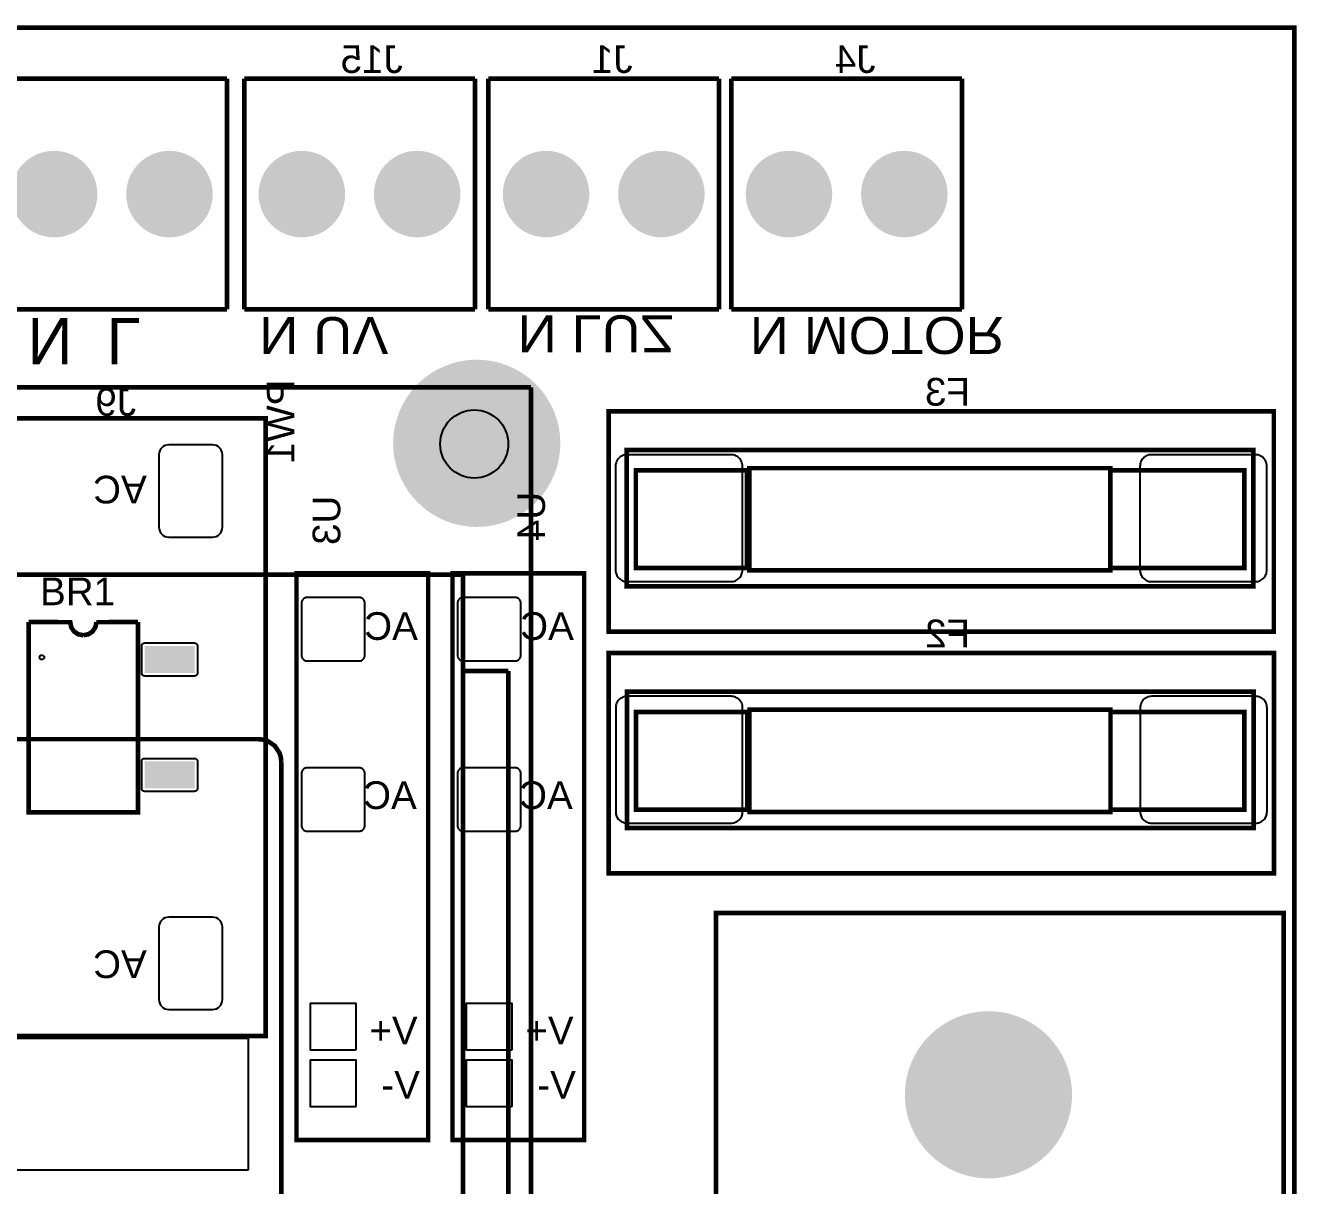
# Model space of a CAD drawing. Header units: inches. Extents: x -2.67 to 2.67, y -1.82 to 1.83.
# Drawn here: x 0.469 to 2.673, y -0.338 to 1.674 of the extents above; entities that cross this region are included whole.
import ezdxf

# ---------------------------------------------------------------- set-up
doc = ezdxf.new("R2010")
doc.units = ezdxf.units.IN
doc.layers.get('0').update_dxf_attribs({"linetype": 'CONTINUOUS'})

# ---------------------------------------------------------------- blocks, each defined once
blk = doc.blocks.new('RPAD')
blk.add_trace([(-0.5, -0.5), (-0.5, 0.5), (0.5, -0.5), (0.5, 0.5)])
blk = doc.blocks.new('EPAD')
at = {"const_width": 0.5}
blk.add_lwpolyline([(-0.25, 0, 1), (0.25, 0, 1)], format="xyb", close=True, dxfattribs=at)

msp = doc.modelspace()

# ---------------------------------------------------------------- linework, layer by layer
at = {"const_width": 0.008}
for points in [[(-2.669461, -1.806504), (2.669461, -1.806504), (2.669461, 1.669874), (-2.669461, 1.669874), (-2.669461, -1.806504)], [(-2.669461, -1.806504), (2.669461, -1.806504), (2.669461, 1.669874), (-2.669461, 1.669874), (-2.669461, -1.806504)], [(-2.669461, -1.806504), (2.669461, -1.806504), (2.669461, 1.669874), (-2.669461, 1.669874), (-2.669461, -1.806504)], [(0.81898, 1.5815), (0.41898, 1.5815)], [(0.81898, 1.5815), (0.41898, 1.5815)], [(0.81898, 1.5815), (0.41898, 1.5815)], [(0.81898, 1.5815), (0.81898, 1.1815)], [(0.81898, 1.5815), (0.81898, 1.1815)], [(0.81898, 1.5815), (0.81898, 1.1815)], [(0.848586, 1.5815), (0.848586, 1.1815)], [(1.248586, 1.5815), (0.848586, 1.5815)], [(0.848586, 1.5815), (0.848586, 1.1815)], [(1.248586, 1.5815), (0.848586, 1.5815)], [(0.848586, 1.5815), (0.848586, 1.1815)], [(1.248586, 1.5815), (0.848586, 1.5815)], [(1.248586, 1.5815), (1.248586, 1.1815)], [(1.248586, 1.5815), (1.248586, 1.1815)], [(1.248586, 1.5815), (1.248586, 1.1815)], [(1.271996, 1.5815), (1.271996, 1.1815)], [(1.671996, 1.5815), (1.271996, 1.5815)], [(1.271996, 1.5815), (1.271996, 1.1815)], [(1.671996, 1.5815), (1.271996, 1.5815)], [(1.271996, 1.5815), (1.271996, 1.1815)], [(1.671996, 1.5815), (1.271996, 1.5815)], [(1.671996, 1.5815), (1.671996, 1.1815)], [(1.671996, 1.5815), (1.671996, 1.1815)], [(1.671996, 1.5815), (1.671996, 1.1815)], [(1.693256, 1.5815), (1.693256, 1.1815)], [(2.093256, 1.5815), (1.693256, 1.5815)], [(1.693256, 1.5815), (1.693256, 1.1815)], [(2.093256, 1.5815), (1.693256, 1.5815)], [(1.693256, 1.5815), (1.693256, 1.1815)], [(2.093256, 1.5815), (1.693256, 1.5815)], [(2.093256, 1.5815), (2.093256, 1.1815)], [(2.093256, 1.5815), (2.093256, 1.1815)], [(2.093256, 1.5815), (2.093256, 1.1815)], [(0.81898, 1.1815), (0.41898, 1.1815)], [(0.81898, 1.1815), (0.41898, 1.1815)], [(0.81898, 1.1815), (0.41898, 1.1815)], [(1.248586, 1.1815), (0.848586, 1.1815)], [(1.248586, 1.1815), (0.848586, 1.1815)], [(1.248586, 1.1815), (0.848586, 1.1815)], [(1.671996, 1.1815), (1.271996, 1.1815)], [(1.671996, 1.1815), (1.271996, 1.1815)], [(1.671996, 1.1815), (1.271996, 1.1815)], [(2.093256, 1.1815), (1.693256, 1.1815)], [(2.093256, 1.1815), (1.693256, 1.1815)], [(2.093256, 1.1815), (1.693256, 1.1815)], [(1.345965, 1.046638), (-2.315453, 1.046638)], [(1.345965, 1.046638), (-2.315453, 1.046638)], [(1.345965, 1.046638), (-2.315453, 1.046638)], [(1.345965, -1.709268), (1.345965, 1.046638)], [(1.345965, -1.709268), (1.345965, 1.046638)], [(1.345965, -1.709268), (1.345965, 1.046638)], [(-1.177335, -0.078157), (0.885657, -0.078157), (0.885657, 0.992709), (-1.177335, 0.992709), (-1.177335, -0.078157)], [(-1.177335, -0.078157), (0.885657, -0.078157), (0.885657, 0.992709), (-1.177335, 0.992709), (-1.177335, -0.078157)], [(-1.177335, -0.078157), (0.885657, -0.078157), (0.885657, 0.992709), (-1.177335, 0.992709), (-1.177335, -0.078157)], [(1.480452, 0.622835), (2.633996, 0.622835), (2.633996, 1.004724), (1.480452, 1.004724), (1.480452, 0.622835)], [(1.480452, 0.622835), (2.633996, 0.622835), (2.633996, 1.004724), (1.480452, 1.004724), (1.480452, 0.622835)], [(1.480452, 0.622835), (2.633996, 0.622835), (2.633996, 1.004724), (1.480452, 1.004724), (1.480452, 0.622835)], [(1.511948, 0.701575), (2.598563, 0.701575), (2.598563, 0.937795), (1.511948, 0.937795), (1.511948, 0.701575)], [(1.511948, 0.701575), (2.598563, 0.701575), (2.598563, 0.937795), (1.511948, 0.937795), (1.511948, 0.701575)], [(1.511948, 0.701575), (2.598563, 0.701575), (2.598563, 0.937795), (1.511948, 0.937795), (1.511948, 0.701575)], [(1.527696, 0.733071), (1.72061, 0.733071), (1.72061, 0.902362), (1.527696, 0.902362), (1.527696, 0.733071)], [(1.527696, 0.733071), (1.72061, 0.733071), (1.72061, 0.902362), (1.527696, 0.902362), (1.527696, 0.733071)], [(1.527696, 0.733071), (1.72061, 0.733071), (1.72061, 0.902362), (1.527696, 0.902362), (1.527696, 0.733071)], [(1.724547, 0.729134), (2.350531, 0.729134), (2.350531, 0.906299), (1.724547, 0.906299), (1.724547, 0.729134)], [(1.724547, 0.729134), (2.350531, 0.729134), (2.350531, 0.906299), (1.724547, 0.906299), (1.724547, 0.729134)], [(1.724547, 0.729134), (2.350531, 0.729134), (2.350531, 0.906299), (1.724547, 0.906299), (1.724547, 0.729134)], [(2.350531, 0.733071), (2.582815, 0.733071), (2.582815, 0.902362), (2.350531, 0.902362), (2.350531, 0.733071)], [(2.350531, 0.733071), (2.582815, 0.733071), (2.582815, 0.902362), (2.350531, 0.902362), (2.350531, 0.733071)], [(2.350531, 0.733071), (2.582815, 0.733071), (2.582815, 0.902362), (2.350531, 0.902362), (2.350531, 0.733071)], [(0.939295, -0.258732), (1.167641, -0.258732), (1.167641, 0.723835), (0.939295, 0.723835), (0.939295, -0.258732)], [(0.939295, -0.258732), (1.167641, -0.258732), (1.167641, 0.723835), (0.939295, 0.723835), (0.939295, -0.258732)], [(0.939295, -0.258732), (1.167641, -0.258732), (1.167641, 0.723835), (0.939295, 0.723835), (0.939295, -0.258732)], [(1.209799, -0.258732), (1.438145, -0.258732), (1.438145, 0.723835), (1.209799, 0.723835), (1.209799, -0.258732)], [(1.209799, -0.258732), (1.438145, -0.258732), (1.438145, 0.723835), (1.209799, 0.723835), (1.209799, -0.258732)], [(1.209799, -0.258732), (1.438145, -0.258732), (1.438145, 0.723835), (1.209799, 0.723835), (1.209799, -0.258732)], [(-2.197343, 0.721835), (1.227854, 0.721835)], [(-2.197343, 0.721835), (1.227854, 0.721835)], [(-2.197343, 0.721835), (1.227854, 0.721835)], [(1.227854, 0.721835), (1.227854, -1.384465)], [(1.227854, 0.721835), (1.227854, -1.384465)], [(1.227854, 0.721835), (1.227854, -1.384465)], [(0.474618, 0.639559), (0.54698, 0.639244), (0.548726, 0.630335), (0.553524, 0.62315), (0.560709, 0.618353), (0.569618, 0.616606)], [(0.664618, 0.639559), (0.664618, 0.309559), (0.474618, 0.309559), (0.474618, 0.639559)], [(0.474618, 0.639559), (0.54698, 0.639244), (0.548726, 0.630335), (0.553524, 0.62315), (0.560709, 0.618353), (0.569618, 0.616606)], [(0.664618, 0.639559), (0.664618, 0.309559), (0.474618, 0.309559), (0.474618, 0.639559)], [(0.474618, 0.639559), (0.54698, 0.639244), (0.548726, 0.630335), (0.553524, 0.62315), (0.560709, 0.618353), (0.569618, 0.616606)], [(0.664618, 0.639559), (0.664618, 0.309559), (0.474618, 0.309559), (0.474618, 0.639559)], [(0.592256, 0.639244), (0.590509, 0.630335), (0.585712, 0.62315), (0.578527, 0.618353), (0.569618, 0.616606)], [(0.592256, 0.639244), (0.590509, 0.630335), (0.585712, 0.62315), (0.578527, 0.618353), (0.569618, 0.616606)], [(0.592256, 0.639244), (0.590509, 0.630335), (0.585712, 0.62315), (0.578527, 0.618353), (0.569618, 0.616606)], [(0.592256, 0.639244), (0.664618, 0.639559)], [(0.592256, 0.639244), (0.664618, 0.639559)], [(0.592256, 0.639244), (0.664618, 0.639559)], [(1.480728, 0.203913), (2.634271, 0.203913), (2.634271, 0.585803), (1.480728, 0.585803), (1.480728, 0.203913)], [(1.480728, 0.203913), (2.634271, 0.203913), (2.634271, 0.585803), (1.480728, 0.585803), (1.480728, 0.203913)], [(1.480728, 0.203913), (2.634271, 0.203913), (2.634271, 0.585803), (1.480728, 0.585803), (1.480728, 0.203913)], [(1.306594, 0.554512), (1.227854, 0.554512)], [(1.306594, 0.554512), (1.227854, 0.554512)], [(1.306594, 0.554512), (1.227854, 0.554512)], [(1.306594, -1.217142), (1.306594, 0.554512)], [(1.306594, -1.217142), (1.306594, 0.554512)], [(1.306594, -1.217142), (1.306594, 0.554512)], [(1.512224, 0.282654), (2.598838, 0.282654), (2.598838, 0.518874), (1.512224, 0.518874), (1.512224, 0.282654)], [(1.512224, 0.282654), (2.598838, 0.282654), (2.598838, 0.518874), (1.512224, 0.518874), (1.512224, 0.282654)], [(1.512224, 0.282654), (2.598838, 0.282654), (2.598838, 0.518874), (1.512224, 0.518874), (1.512224, 0.282654)], [(1.527972, 0.31415), (1.720885, 0.31415), (1.720885, 0.483441), (1.527972, 0.483441), (1.527972, 0.31415)], [(1.527972, 0.31415), (1.720885, 0.31415), (1.720885, 0.483441), (1.527972, 0.483441), (1.527972, 0.31415)], [(1.527972, 0.31415), (1.720885, 0.31415), (1.720885, 0.483441), (1.527972, 0.483441), (1.527972, 0.31415)], [(1.724822, 0.310213), (2.350807, 0.310213), (2.350807, 0.487378), (1.724822, 0.487378), (1.724822, 0.310213)], [(1.724822, 0.310213), (2.350807, 0.310213), (2.350807, 0.487378), (1.724822, 0.487378), (1.724822, 0.310213)], [(1.724822, 0.310213), (2.350807, 0.310213), (2.350807, 0.487378), (1.724822, 0.487378), (1.724822, 0.310213)], [(2.350807, 0.31415), (2.58309, 0.31415), (2.58309, 0.483441), (2.350807, 0.483441), (2.350807, 0.31415)], [(2.350807, 0.31415), (2.58309, 0.31415), (2.58309, 0.483441), (2.350807, 0.483441), (2.350807, 0.31415)], [(2.350807, 0.31415), (2.58309, 0.31415), (2.58309, 0.483441), (2.350807, 0.483441), (2.350807, 0.31415)], [(0.912894, 0.397031), (0.91211, 0.405081), (0.909856, 0.412526), (0.901513, 0.425021), (0.889018, 0.433364), (0.881574, 0.435618), (0.873524, 0.436402), (-1.843012, 0.436402)], [(0.912894, 0.397031), (0.91211, 0.405081), (0.909856, 0.412526), (0.901513, 0.425021), (0.889018, 0.433364), (0.881574, 0.435618), (0.873524, 0.436402), (-1.843012, 0.436402)], [(0.912894, 0.397031), (0.91211, 0.405081), (0.909856, 0.412526), (0.901513, 0.425021), (0.889018, 0.433364), (0.881574, 0.435618), (0.873524, 0.436402), (-1.843012, 0.436402)], [(0.912894, -1.059661), (0.912894, 0.397031)], [(0.912894, -1.059661), (0.912894, 0.397031)], [(0.912894, -1.059661), (0.912894, 0.397031)], [(1.666767, -1.479339), (2.651019, -1.479339), (2.651019, 0.134835), (1.666767, 0.134835), (1.666767, -1.479339)], [(1.666767, -1.479339), (2.651019, -1.479339), (2.651019, 0.134835), (1.666767, 0.134835), (1.666767, -1.479339)], [(1.666767, -1.479339), (2.651019, -1.479339), (2.651019, 0.134835), (1.666767, 0.134835), (1.666767, -1.479339)]]:
    msp.add_lwpolyline(points, dxfattribs=at)
for points in [[(0.717736, 0.786724), (0.793736, 0.786724), (0.797212, 0.787063), (0.800426, 0.788036), (0.803317, 0.789582), (0.805822, 0.791639), (0.807879, 0.794143), (0.809425, 0.797034), (0.810398, 0.800248), (0.810736, 0.803724), (0.810736, 0.929724), (0.810398, 0.9332), (0.809425, 0.936415), (0.807879, 0.939306), (0.805822, 0.94181), (0.803317, 0.943867), (0.800426, 0.945413), (0.797212, 0.946386), (0.793736, 0.946724), (0.717736, 0.946724), (0.71426, 0.946386), (0.711046, 0.945413), (0.708155, 0.943867), (0.70565, 0.94181), (0.703594, 0.939306), (0.702048, 0.936415), (0.701074, 0.9332), (0.700736, 0.929724), (0.700736, 0.803724), (0.701074, 0.800248), (0.702048, 0.797034), (0.703594, 0.794143), (0.70565, 0.791639), (0.708155, 0.789582), (0.711046, 0.788036), (0.71426, 0.787063), (0.717736, 0.786724)], [(1.6925, 0.929685), (1.5125, 0.929685), (1.510421, 0.929584), (1.50841, 0.929287), (1.506476, 0.928804), (1.504628, 0.928142), (1.502876, 0.927312), (1.501228, 0.926323), (1.499693, 0.925184), (1.498281, 0.923904), (1.497, 0.922492), (1.495861, 0.920957), (1.494872, 0.919309), (1.494043, 0.917556), (1.493381, 0.915708), (1.492898, 0.913774), (1.492601, 0.911764), (1.4925, 0.909685), (1.4925, 0.729685), (1.492601, 0.727606), (1.492898, 0.725596), (1.493381, 0.723662), (1.494043, 0.721814), (1.494872, 0.720061), (1.495861, 0.718413), (1.497, 0.716878), (1.498281, 0.715466), (1.499693, 0.714186), (1.501228, 0.713047), (1.502876, 0.712058), (1.504628, 0.711228), (1.506476, 0.710567), (1.50841, 0.710083), (1.510421, 0.709786), (1.5125, 0.709685), (1.6925, 0.709685), (1.694578, 0.709786), (1.696589, 0.710083), (1.698523, 0.710567), (1.700371, 0.711228), (1.702123, 0.712058), (1.703772, 0.713047), (1.705306, 0.714186), (1.706719, 0.715466), (1.707999, 0.716878), (1.709138, 0.718413), (1.710127, 0.720061), (1.710957, 0.721814), (1.711618, 0.723662), (1.712102, 0.725596), (1.712398, 0.727606), (1.7125, 0.729685), (1.7125, 0.909685), (1.712398, 0.911764), (1.712102, 0.913774), (1.711618, 0.915708), (1.710957, 0.917556), (1.710127, 0.919309), (1.709138, 0.920957), (1.707999, 0.922492), (1.706719, 0.923904), (1.705306, 0.925184), (1.703772, 0.926323), (1.702123, 0.927312), (1.700371, 0.928142), (1.698523, 0.928804), (1.696589, 0.929287), (1.694578, 0.929584), (1.6925, 0.929685)], [(2.601948, 0.929685), (2.421948, 0.929685), (2.41987, 0.929584), (2.417859, 0.929287), (2.415925, 0.928804), (2.414077, 0.928142), (2.412325, 0.927312), (2.410676, 0.926323), (2.409142, 0.925184), (2.40773, 0.923904), (2.406449, 0.922492), (2.40531, 0.920957), (2.404321, 0.919309), (2.403491, 0.917556), (2.40283, 0.915708), (2.402346, 0.913774), (2.40205, 0.911764), (2.401948, 0.909685), (2.401948, 0.729685), (2.40205, 0.727606), (2.402346, 0.725596), (2.40283, 0.723662), (2.403491, 0.721814), (2.404321, 0.720061), (2.40531, 0.718413), (2.406449, 0.716878), (2.40773, 0.715466), (2.409142, 0.714186), (2.410676, 0.713047), (2.412325, 0.712058), (2.414077, 0.711228), (2.415925, 0.710567), (2.417859, 0.710083), (2.41987, 0.709786), (2.421948, 0.709685), (2.601948, 0.709685), (2.604027, 0.709786), (2.606038, 0.710083), (2.607972, 0.710567), (2.60982, 0.711228), (2.611572, 0.712058), (2.61322, 0.713047), (2.614755, 0.714186), (2.616167, 0.715466), (2.617448, 0.716878), (2.618587, 0.718413), (2.619576, 0.720061), (2.620406, 0.721814), (2.621067, 0.723662), (2.62155, 0.725596), (2.621847, 0.727606), (2.621948, 0.729685), (2.621948, 0.909685), (2.621847, 0.911764), (2.62155, 0.913774), (2.621067, 0.915708), (2.620406, 0.917556), (2.619576, 0.919309), (2.618587, 0.920957), (2.617448, 0.922492), (2.616167, 0.923904), (2.614755, 0.925184), (2.61322, 0.926323), (2.611572, 0.927312), (2.60982, 0.928142), (2.607972, 0.928804), (2.606038, 0.929287), (2.604027, 0.929584), (2.601948, 0.929685)], [(1.057901, 0.582094), (1.057901, 0.672094), (1.057851, 0.673134), (1.057702, 0.674139), (1.05746, 0.675106), (1.05713, 0.67603), (1.056715, 0.676906), (1.05622, 0.67773), (1.055651, 0.678498), (1.055011, 0.679204), (1.054304, 0.679844), (1.053537, 0.680413), (1.052713, 0.680908), (1.051837, 0.681323), (1.050913, 0.681654), (1.049946, 0.681896), (1.048941, 0.682044), (1.047901, 0.682094), (0.957901, 0.682094), (0.956862, 0.682044), (0.955857, 0.681896), (0.95489, 0.681654), (0.953966, 0.681323), (0.953089, 0.680908), (0.952265, 0.680413), (0.951498, 0.679844), (0.950792, 0.679204), (0.950152, 0.678498), (0.949582, 0.67773), (0.949087, 0.676906), (0.948673, 0.67603), (0.948342, 0.675106), (0.9481, 0.674139), (0.947952, 0.673134), (0.947901, 0.672094), (0.947901, 0.582094), (0.947952, 0.581055), (0.9481, 0.58005), (0.948342, 0.579083), (0.948673, 0.578159), (0.949087, 0.577283), (0.949582, 0.576459), (0.950152, 0.575691), (0.950792, 0.574985), (0.951498, 0.574345), (0.952265, 0.573776), (0.953089, 0.573281), (0.953966, 0.572866), (0.95489, 0.572535), (0.955857, 0.572293), (0.956862, 0.572145), (0.957901, 0.572094), (1.047901, 0.572094), (1.048941, 0.572145), (1.049946, 0.572293), (1.050913, 0.572535), (1.051837, 0.572866), (1.052713, 0.573281), (1.053537, 0.573776), (1.054304, 0.574345), (1.055011, 0.574985), (1.055651, 0.575691), (1.05622, 0.576459), (1.056715, 0.577283), (1.05713, 0.578159), (1.05746, 0.579083), (1.057702, 0.58005), (1.057851, 0.581055), (1.057901, 0.582094)], [(1.328405, 0.582094), (1.328405, 0.672094), (1.328355, 0.673134), (1.328206, 0.674139), (1.327964, 0.675106), (1.327633, 0.67603), (1.327219, 0.676906), (1.326724, 0.67773), (1.326155, 0.678498), (1.325515, 0.679204), (1.324808, 0.679844), (1.324041, 0.680413), (1.323217, 0.680908), (1.322341, 0.681323), (1.321417, 0.681654), (1.32045, 0.681896), (1.319444, 0.682044), (1.318405, 0.682094), (1.228405, 0.682094), (1.227366, 0.682044), (1.226361, 0.681896), (1.225394, 0.681654), (1.22447, 0.681323), (1.223593, 0.680908), (1.222769, 0.680413), (1.222002, 0.679844), (1.221296, 0.679204), (1.220656, 0.678498), (1.220086, 0.67773), (1.219591, 0.676906), (1.219177, 0.67603), (1.218846, 0.675106), (1.218604, 0.674139), (1.218456, 0.673134), (1.218405, 0.672094), (1.218405, 0.582094), (1.218456, 0.581055), (1.218604, 0.58005), (1.218846, 0.579083), (1.219177, 0.578159), (1.219591, 0.577283), (1.220086, 0.576459), (1.220656, 0.575691), (1.221296, 0.574985), (1.222002, 0.574345), (1.222769, 0.573776), (1.223593, 0.573281), (1.22447, 0.572866), (1.225394, 0.572535), (1.226361, 0.572293), (1.227366, 0.572145), (1.228405, 0.572094), (1.318405, 0.572094), (1.319444, 0.572145), (1.32045, 0.572293), (1.321417, 0.572535), (1.322341, 0.572866), (1.323217, 0.573281), (1.324041, 0.573776), (1.324808, 0.574345), (1.325515, 0.574985), (1.326155, 0.575691), (1.326724, 0.576459), (1.327219, 0.577283), (1.327633, 0.578159), (1.327964, 0.579083), (1.328206, 0.58005), (1.328355, 0.581055), (1.328405, 0.582094)], [(0.767531, 0.598181), (0.767531, 0.550937), (0.767431, 0.549915), (0.767145, 0.548969), (0.766691, 0.548119), (0.766086, 0.547382), (0.765349, 0.546778), (0.764499, 0.546323), (0.763554, 0.546037), (0.762531, 0.545937), (0.675917, 0.545937), (0.674894, 0.546037), (0.673949, 0.546323), (0.673099, 0.546778), (0.672362, 0.547382), (0.671757, 0.548119), (0.671303, 0.548969), (0.671017, 0.549915), (0.670917, 0.550937), (0.670917, 0.598181), (0.671017, 0.599204), (0.671303, 0.600149), (0.671757, 0.600999), (0.672362, 0.601736), (0.673099, 0.602341), (0.673949, 0.602795), (0.674894, 0.603081), (0.675917, 0.603181), (0.762531, 0.603181), (0.763554, 0.603081), (0.764499, 0.602795), (0.765349, 0.602341), (0.766086, 0.601736), (0.766691, 0.600999), (0.767145, 0.600149), (0.767431, 0.599204), (0.767531, 0.598181)], [(1.692775, 0.510764), (1.512775, 0.510764), (1.510696, 0.510663), (1.508686, 0.510366), (1.506752, 0.509882), (1.504904, 0.509221), (1.503152, 0.508391), (1.501503, 0.507402), (1.499969, 0.506263), (1.498556, 0.504983), (1.497276, 0.50357), (1.496137, 0.502036), (1.495148, 0.500387), (1.494318, 0.498635), (1.493657, 0.496787), (1.493173, 0.494853), (1.492876, 0.492843), (1.492775, 0.490764), (1.492775, 0.310764), (1.492876, 0.308685), (1.493173, 0.306674), (1.493657, 0.304741), (1.494318, 0.302893), (1.495148, 0.30114), (1.496137, 0.299492), (1.497276, 0.297957), (1.498556, 0.296545), (1.499969, 0.295265), (1.501503, 0.294126), (1.503152, 0.293137), (1.504904, 0.292307), (1.506752, 0.291645), (1.508686, 0.291162), (1.510696, 0.290865), (1.512775, 0.290764), (1.692775, 0.290764), (1.694854, 0.290865), (1.696865, 0.291162), (1.698798, 0.291645), (1.700646, 0.292307), (1.702399, 0.293137), (1.704047, 0.294126), (1.705582, 0.295265), (1.706994, 0.296545), (1.708274, 0.297957), (1.709413, 0.299492), (1.710402, 0.30114), (1.711232, 0.302893), (1.711894, 0.304741), (1.712377, 0.306674), (1.712674, 0.308685), (1.712775, 0.310764), (1.712775, 0.490764), (1.712674, 0.492843), (1.712377, 0.494853), (1.711894, 0.496787), (1.711232, 0.498635), (1.710402, 0.500387), (1.709413, 0.502036), (1.708274, 0.50357), (1.706994, 0.504983), (1.705582, 0.506263), (1.704047, 0.507402), (1.702399, 0.508391), (1.700646, 0.509221), (1.698798, 0.509882), (1.696865, 0.510366), (1.694854, 0.510663), (1.692775, 0.510764)], [(2.602224, 0.510764), (2.422224, 0.510764), (2.420145, 0.510663), (2.418135, 0.510366), (2.416201, 0.509882), (2.414353, 0.509221), (2.4126, 0.508391), (2.410952, 0.507402), (2.409417, 0.506263), (2.408005, 0.504983), (2.406725, 0.50357), (2.405586, 0.502036), (2.404597, 0.500387), (2.403767, 0.498635), (2.403106, 0.496787), (2.402622, 0.494853), (2.402325, 0.492843), (2.402224, 0.490764), (2.402224, 0.310764), (2.402325, 0.308685), (2.402622, 0.306674), (2.403106, 0.304741), (2.403767, 0.302893), (2.404597, 0.30114), (2.405586, 0.299492), (2.406725, 0.297957), (2.408005, 0.296545), (2.409417, 0.295265), (2.410952, 0.294126), (2.4126, 0.293137), (2.414353, 0.292307), (2.416201, 0.291645), (2.418135, 0.291162), (2.420145, 0.290865), (2.422224, 0.290764), (2.602224, 0.290764), (2.604303, 0.290865), (2.606313, 0.291162), (2.608247, 0.291645), (2.610095, 0.292307), (2.611848, 0.293137), (2.613496, 0.294126), (2.615031, 0.295265), (2.616443, 0.296545), (2.617723, 0.297957), (2.618862, 0.299492), (2.619851, 0.30114), (2.620681, 0.302893), (2.621343, 0.304741), (2.621826, 0.306674), (2.622123, 0.308685), (2.622224, 0.310764), (2.622224, 0.490764), (2.622123, 0.492843), (2.621826, 0.494853), (2.621343, 0.496787), (2.620681, 0.498635), (2.619851, 0.500387), (2.618862, 0.502036), (2.617723, 0.50357), (2.616443, 0.504983), (2.615031, 0.506263), (2.613496, 0.507402), (2.611848, 0.508391), (2.610095, 0.509221), (2.608247, 0.509882), (2.606313, 0.510366), (2.604303, 0.510663), (2.602224, 0.510764)], [(0.767531, 0.398181), (0.767531, 0.350937), (0.767431, 0.349915), (0.767145, 0.348969), (0.766691, 0.348119), (0.766086, 0.347382), (0.765349, 0.346778), (0.764499, 0.346323), (0.763554, 0.346037), (0.762531, 0.345937), (0.675917, 0.345937), (0.674894, 0.346037), (0.673949, 0.346323), (0.673099, 0.346778), (0.672362, 0.347382), (0.671757, 0.348119), (0.671303, 0.348969), (0.671017, 0.349915), (0.670917, 0.350937), (0.670917, 0.398181), (0.671017, 0.399204), (0.671303, 0.400149), (0.671757, 0.400999), (0.672362, 0.401736), (0.673099, 0.402341), (0.673949, 0.402795), (0.674894, 0.403081), (0.675917, 0.403181), (0.762531, 0.403181), (0.763554, 0.403081), (0.764499, 0.402795), (0.765349, 0.402341), (0.766086, 0.401736), (0.766691, 0.400999), (0.767145, 0.400149), (0.767431, 0.399204), (0.767531, 0.398181)], [(1.057901, 0.286819), (1.057901, 0.376819), (1.057851, 0.377858), (1.057702, 0.378863), (1.05746, 0.37983), (1.05713, 0.380754), (1.056715, 0.381631), (1.05622, 0.382455), (1.055651, 0.383222), (1.055011, 0.383928), (1.054304, 0.384569), (1.053537, 0.385138), (1.052713, 0.385632), (1.051837, 0.386047), (1.050913, 0.386378), (1.049946, 0.38662), (1.048941, 0.386769), (1.047901, 0.386819), (0.957901, 0.386819), (0.956862, 0.386769), (0.955857, 0.38662), (0.95489, 0.386378), (0.953966, 0.386047), (0.953089, 0.385632), (0.952265, 0.385138), (0.951498, 0.384569), (0.950792, 0.383928), (0.950152, 0.383222), (0.949582, 0.382455), (0.949087, 0.381631), (0.948673, 0.380754), (0.948342, 0.37983), (0.9481, 0.378863), (0.947952, 0.377858), (0.947901, 0.376819), (0.947901, 0.286819), (0.947952, 0.28578), (0.9481, 0.284774), (0.948342, 0.283807), (0.948673, 0.282883), (0.949087, 0.282007), (0.949582, 0.281183), (0.950152, 0.280415), (0.950792, 0.279709), (0.951498, 0.279069), (0.952265, 0.2785), (0.953089, 0.278006), (0.953966, 0.277591), (0.95489, 0.27726), (0.955857, 0.277018), (0.956862, 0.276869), (0.957901, 0.276819), (1.047901, 0.276819), (1.048941, 0.276869), (1.049946, 0.277018), (1.050913, 0.27726), (1.051837, 0.277591), (1.052713, 0.278006), (1.053537, 0.2785), (1.054304, 0.279069), (1.055011, 0.279709), (1.055651, 0.280415), (1.05622, 0.281183), (1.056715, 0.282007), (1.05713, 0.282883), (1.05746, 0.283807), (1.057702, 0.284774), (1.057851, 0.28578), (1.057901, 0.286819)], [(1.328405, 0.286819), (1.328405, 0.376819), (1.328355, 0.377858), (1.328206, 0.378863), (1.327964, 0.37983), (1.327633, 0.380754), (1.327219, 0.381631), (1.326724, 0.382455), (1.326155, 0.383222), (1.325515, 0.383928), (1.324808, 0.384569), (1.324041, 0.385138), (1.323217, 0.385632), (1.322341, 0.386047), (1.321417, 0.386378), (1.32045, 0.38662), (1.319444, 0.386769), (1.318405, 0.386819), (1.228405, 0.386819), (1.227366, 0.386769), (1.226361, 0.38662), (1.225394, 0.386378), (1.22447, 0.386047), (1.223593, 0.385632), (1.222769, 0.385138), (1.222002, 0.384569), (1.221296, 0.383928), (1.220656, 0.383222), (1.220086, 0.382455), (1.219591, 0.381631), (1.219177, 0.380754), (1.218846, 0.37983), (1.218604, 0.378863), (1.218456, 0.377858), (1.218405, 0.376819), (1.218405, 0.286819), (1.218456, 0.28578), (1.218604, 0.284774), (1.218846, 0.283807), (1.219177, 0.282883), (1.219591, 0.282007), (1.220086, 0.281183), (1.220656, 0.280415), (1.221296, 0.279709), (1.222002, 0.279069), (1.222769, 0.2785), (1.223593, 0.278006), (1.22447, 0.277591), (1.225394, 0.27726), (1.226361, 0.277018), (1.227366, 0.276869), (1.228405, 0.276819), (1.318405, 0.276819), (1.319444, 0.276869), (1.32045, 0.277018), (1.321417, 0.27726), (1.322341, 0.277591), (1.323217, 0.278006), (1.324041, 0.2785), (1.324808, 0.279069), (1.325515, 0.279709), (1.326155, 0.280415), (1.326724, 0.281183), (1.327219, 0.282007), (1.327633, 0.282883), (1.327964, 0.283807), (1.328206, 0.284774), (1.328355, 0.28578), (1.328405, 0.286819)], [(0.717736, -0.032173), (0.793736, -0.032173), (0.797212, -0.031835), (0.800426, -0.030862), (0.803317, -0.029316), (0.805822, -0.027259), (0.807879, -0.024754), (0.809425, -0.021863), (0.810398, -0.018649), (0.810736, -0.015173), (0.810736, 0.110827), (0.810398, 0.114303), (0.809425, 0.117517), (0.807879, 0.120408), (0.805822, 0.122913), (0.803317, 0.124969), (0.800426, 0.126515), (0.797212, 0.127489), (0.793736, 0.127827), (0.717736, 0.127827), (0.71426, 0.127489), (0.711046, 0.126515), (0.708155, 0.124969), (0.70565, 0.122913), (0.703594, 0.120408), (0.702048, 0.117517), (0.701074, 0.114303), (0.700736, 0.110827), (0.700736, -0.015173), (0.701074, -0.018649), (0.702048, -0.021863), (0.703594, -0.024754), (0.70565, -0.027259), (0.708155, -0.029316), (0.711046, -0.030862), (0.71426, -0.031835), (0.717736, -0.032173)], [(1.042901, -0.101882), (1.042901, -0.021882), (0.962901, -0.021882), (0.962901, -0.101882), (1.042901, -0.101882)], [(1.313405, -0.101882), (1.313405, -0.021882), (1.233405, -0.021882), (1.233405, -0.101882), (1.313405, -0.101882)], [(1.042901, -0.200307), (1.042901, -0.120307), (0.962901, -0.120307), (0.962901, -0.200307), (1.042901, -0.200307)], [(1.313405, -0.200307), (1.313405, -0.120307), (1.233405, -0.120307), (1.233405, -0.200307), (1.313405, -0.200307)]]:
    msp.add_lwpolyline(points, close=True)
msp.add_lwpolyline([(0.855375, -0.310522), (-0.203972, -0.310522), (-0.203972, -0.081821), (0.855375, -0.081821), (0.855375, -0.310522)])
for centre, radius in [((1.247539, 0.948213), 0.059055), ((1.247539, 0.948213), 0.059055), ((1.247539, 0.948213), 0.059055), ((0.497846, 0.57826), 0.003937), ((0.497846, 0.57826), 0.003937), ((0.497846, 0.57826), 0.003937)]:
    msp.add_circle(centre, radius)

# ---------------------------------------------------------------- block references
for p, xscale, yscale in [((0.51898, 1.3815), 0.15, 0.15), ((0.71898, 1.3815), 0.15, 0.15), ((0.948586, 1.3815), 0.15, 0.15), ((1.148586, 1.3815), 0.15, 0.15), ((1.371996, 1.3815), 0.15, 0.15), ((1.571996, 1.3815), 0.15, 0.15), ((1.793256, 1.3815), 0.15, 0.15), ((1.993256, 1.3815), 0.15, 0.15), ((1.251799, 0.949402), 0.29, 0.29), ((2.139208, -0.180126), 0.29, 0.29)]:
    msp.add_blockref('EPAD', p, dxfattribs=dict(xscale=xscale, yscale=yscale))
at = {"xscale": 0.047244, "yscale": 0.086614, "rotation": -90}
for p in [(0.719224, 0.574559), (0.719224, 0.374559)]:
    msp.add_blockref('RPAD', p, dxfattribs=at)

# ---------------------------------------------------------------- texts
at = {"text_generation_flag": 2, "width": 1.041667}
for s, p in [('J15', (1.123586, 1.5915)), ('J15', (1.123586, 1.5915)), ('J15', (1.123586, 1.5915)), ('J1', (1.521996, 1.5915)), ('J1', (1.521996, 1.5915)), ('J1', (1.521996, 1.5915)), ('J4', (1.943256, 1.5915)), ('J4', (1.943256, 1.5915)), ('J4', (1.943256, 1.5915)), ('F3', (2.107224, 1.014724)), ('F3', (2.107224, 1.014724)), ('F3', (2.107224, 1.014724)), ('J9', (0.661106, 0.997012)), ('J9', (0.661106, 0.997012)), ('J9', (0.661106, 0.997012)), ('AC', (1.149752, 0.608598)), ('AC', (1.149752, 0.608598)), ('AC', (1.149752, 0.608598)), ('AC', (1.420256, 0.608598)), ('AC', (1.420256, 0.608598)), ('AC', (1.420256, 0.608598)), ('F2', (2.1075, 0.595803)), ('F2', (2.1075, 0.595803)), ('F2', (2.1075, 0.595803)), ('AC', (1.147878, 0.315323)), ('AC', (1.147878, 0.315323)), ('AC', (1.147878, 0.315323)), ('AC', (1.418381, 0.315323)), ('AC', (1.418381, 0.315323)), ('AC', (1.418381, 0.315323)), ('V+', (1.149374, -0.092378)), ('V+', (1.149374, -0.092378)), ('V+', (1.149374, -0.092378)), ('V+', (1.419878, -0.092378)), ('V+', (1.419878, -0.092378)), ('V+', (1.419878, -0.092378)), ('V-', (1.153311, -0.186866)), ('V-', (1.153311, -0.186866)), ('V-', (1.153311, -0.186866)), ('V-', (1.423815, -0.186866)), ('V-', (1.423815, -0.186866)), ('V-', (1.423815, -0.186866))]:
    msp.add_text(s, height=0.048, dxfattribs=at).set_placement(p)
at = {"text_generation_flag": 2}
for s, height, rotation, width, p in [('N UV', 0.064, 180, 1.09375, (0.874862, 1.168276)), ('N UV', 0.064, 180, 1.09375, (0.874862, 1.168276)), ('N UV', 0.064, 180, 1.09375, (0.874862, 1.168276)), ('N LUZ', 0.064, 180, 1.09375, (1.322744, 1.171276)), ('N LUZ', 0.064, 180, 1.09375, (1.322744, 1.171276)), ('N LUZ', 0.064, 180, 1.09375, (1.322744, 1.171276)), ('N MOTOR', 0.064, 180, 1.09375, (1.725256, 1.168276)), ('N MOTOR', 0.064, 180, 1.09375, (1.725256, 1.168276)), ('N MOTOR', 0.064, 180, 1.09375, (1.725256, 1.168276)), ('PW1', 0.048, 90, 1.041667, (0.935783, 1.059835)), ('PW1', 0.048, 90, 1.041667, (0.935783, 1.059835)), ('PW1', 0.048, 90, 1.041667, (0.935783, 1.059835)), ('U4', 0.048, 90, 1.041667, (1.370161, 0.865228)), ('U4', 0.048, 90, 1.041667, (1.370161, 0.865228)), ('U4', 0.048, 90, 1.041667, (1.370161, 0.865228)), ('U3', 0.048, 90, 1.041667, (1.015232, 0.858669)), ('U3', 0.048, 90, 1.041667, (1.015232, 0.858669)), ('U3', 0.048, 90, 1.041667, (1.015232, 0.858669))]:
    msp.add_text(s, height=height, rotation=rotation, dxfattribs=dict(at, width=width)).set_placement(p)
msp.add_text('N  L', height=0.08, rotation=180, dxfattribs=at).set_placement((0.473287, 1.166591))
msp.add_text('N  L', height=0.08, rotation=180, dxfattribs=at).set_placement((0.473287, 1.166591))
msp.add_text('N  L', height=0.08, rotation=180, dxfattribs=at).set_placement((0.473287, 1.166591))
at = {"width": 1.041667}
for p in [(0.67965, 0.893173), (0.67965, 0.893173), (0.67965, 0.893173), (0.67965, 0.070339), (0.67965, 0.070339), (0.67965, 0.070339)]:
    msp.add_text('AC', height=0.048, rotation=180, dxfattribs=at).set_placement(p)
msp.add_text('BR1', height=0.048, dxfattribs=at).set_placement((0.494618, 0.668669))
msp.add_text('BR1', height=0.048, dxfattribs=at).set_placement((0.494618, 0.668669))
msp.add_text('BR1', height=0.048, dxfattribs=at).set_placement((0.494618, 0.668669))

doc.saveas('drawing.dxf')
